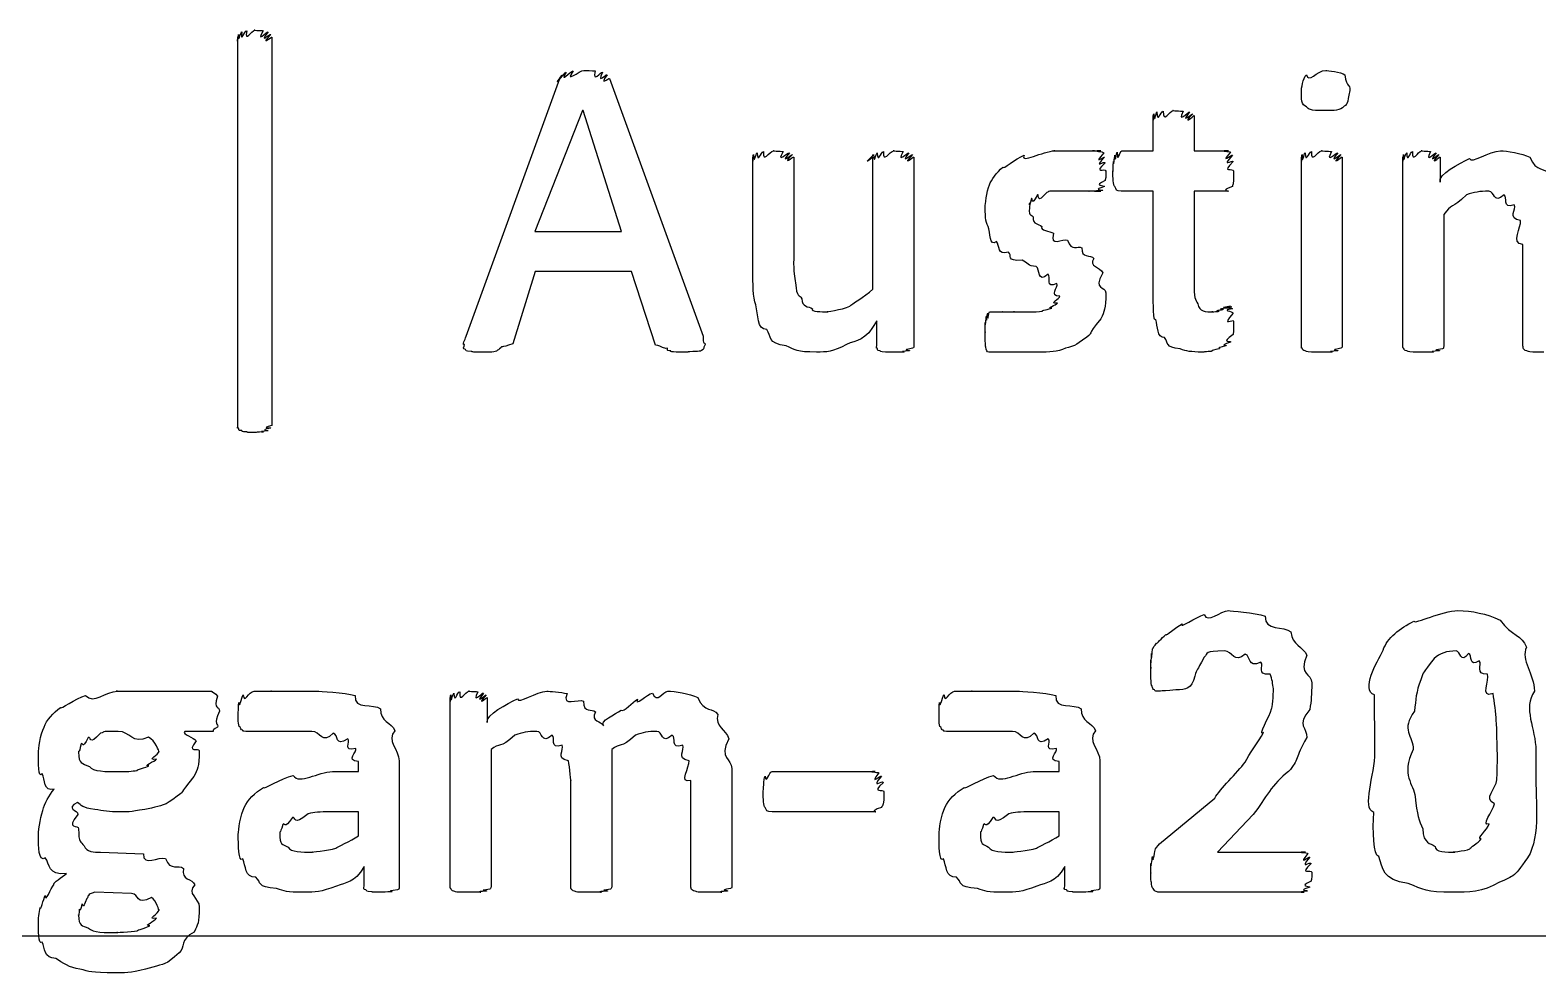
# Model space of a CAD drawing. Header units: millimetres. Extents: x 0 to 216, y 0 to 279.
# Drawn here: x 128.44 to 141.66, y 249.26 to 257.53 of the extents above; entities that cross this region are included whole.
import ezdxf

# ---------------------------------------------------------------- set-up
doc = ezdxf.new("R2010")
doc.units = ezdxf.units.MM
doc.layers.get('0').update_dxf_attribs({"linetype": 'CONTINUOUS'})

msp = doc.modelspace()

# ---------------------------------------------------------------- linework, layer by layer
at = {"color": 0}
for p, q in [((130.267, 254.062), (130.267, 257.469)), ((130.565, 257.469), (130.565, 254.062)), ((132.268, 254.845), (133.09, 257.105)), ((133.525, 257.105), (134.346, 254.845)), ((140.016, 257), (140.016, 257)), ((133.288, 256.824), (132.869, 255.765)), ((133.294, 256.824), (133.288, 256.824)), ((133.63, 255.765), (133.294, 256.824)), ((138.292, 256.471), (138.292, 256.78)), ((138.65, 256.78), (138.65, 256.471)), ((138.016, 256.471), (138.292, 256.471)), ((138.65, 256.471), (138.953, 256.471)), ((134.782, 255.429), (134.782, 256.416)), ((135.14, 256.416), (135.14, 255.528)), ((135.835, 255.258), (135.835, 256.416)), ((136.193, 256.416), (136.193, 254.762)), ((139.591, 254.762), (139.591, 256.416)), ((139.949, 256.416), (139.949, 254.762)), ((140.481, 254.762), (140.481, 256.416)), ((140.807, 256.416), (140.807, 256.195)), ((138.292, 256.118), (138.011, 256.118)), ((138.292, 255.225), (138.292, 256.118)), ((138.953, 256.118), (138.65, 256.118)), ((138.65, 256.118), (138.65, 255.346)), ((140.839, 255.914), (140.839, 254.762)), ((132.869, 255.765), (133.63, 255.765)), ((141.534, 254.762), (141.534, 255.65)), ((132.874, 255.413), (132.676, 254.779)), ((133.718, 255.413), (132.874, 255.413)), ((133.927, 254.768), (133.718, 255.413)), ((137.877, 255.225), (137.877, 255.225)), ((135.868, 254.762), (135.868, 254.982)), ((138.997, 254.977), (138.997, 254.977))]:
    msp.add_line(p, q, dxfattribs=at)
at = {"color": 152}
for p, q in [((129.498, 251.734), (130.038, 251.734)), ((132.128, 250.026), (132.128, 251.679)), ((132.453, 251.679), (132.453, 251.459)), ((130.105, 251.558), (130.105, 251.558)), ((130.044, 251.382), (129.801, 251.382)), ((129.576, 251.205), (129.576, 251.205)), ((132.486, 251.222), (132.486, 250.026)), ((133.544, 251.222), (133.544, 250.026)), ((141.311, 251.189), (141.311, 251.189)), ((141.647, 251.211), (141.647, 251.211)), ((131.323, 251.029), (131.323, 251.117)), ((131.681, 251.123), (131.681, 250.026)), ((134.597, 251.056), (134.597, 250.026)), ((137.466, 251.029), (137.466, 251.117)), ((137.825, 251.123), (137.825, 250.026)), ((131.097, 251.029), (131.323, 251.029)), ((133.186, 250.026), (133.186, 250.952)), ((134.239, 250.026), (134.239, 250.952)), ((134.95, 251.029), (135.854, 251.029)), ((137.24, 251.029), (137.466, 251.029)), ((135.931, 250.853), (135.931, 250.853)), ((138.348, 250.395), (138.833, 250.797)), ((131.323, 250.676), (131.086, 250.676)), ((131.323, 250.467), (131.323, 250.676)), ((135.854, 250.676), (134.95, 250.676)), ((137.466, 250.676), (137.229, 250.676)), ((137.466, 250.467), (137.466, 250.676)), ((139.169, 250.654), (138.855, 250.323)), ((129.063, 250.323), (129.438, 250.307)), ((138.855, 250.323), (139.627, 250.323)), ((131.373, 250.026), (131.373, 250.197)), ((137.516, 250.026), (137.516, 250.197)), ((139.682, 250.147), (139.682, 250.147)), ((129.333, 249.96), (129.013, 249.971)), ((139.616, 249.971), (138.37, 249.971)), ((129.576, 249.816), (129.576, 249.816)), ((61.0306, 249.59), (154.869, 249.59))]:
    msp.add_line(p, q, dxfattribs=at)
at = {"color": 0}
for points in [[(130.3, 257.513), (130.286, 257.408), (130.325, 257.524), (130.344, 257.524)], [(130.344, 257.524), (130.324, 257.411), (130.386, 257.529), (130.416, 257.529)], [(130.416, 257.529), (130.383, 257.529), (130.469, 257.526), (130.488, 257.524)], [(130.488, 257.524), (130.419, 257.408), (130.521, 257.52), (130.532, 257.513)], [(130.267, 257.469), (130.254, 257.377), (130.269, 257.482), (130.273, 257.491)], [(130.273, 257.491), (130.265, 257.397), (130.289, 257.508), (130.3, 257.513)], [(130.532, 257.513), (130.441, 257.397), (130.55, 257.502), (130.554, 257.491)], [(130.554, 257.491), (130.452, 257.377), (130.565, 257.476), (130.565, 257.469)], [(133.09, 257.105), (133.03, 257.025), (133.103, 257.129), (133.112, 257.138)], [(133.112, 257.138), (133.046, 257.044), (133.13, 257.156), (133.145, 257.16)], [(133.145, 257.16), (133.078, 257.055), (133.183, 257.171), (133.205, 257.171)], [(133.205, 257.171), (133.125, 257.058), (133.262, 257.176), (133.299, 257.176)], [(133.299, 257.176), (133.321, 257.176), (133.372, 257.174), (133.398, 257.171)], [(133.398, 257.171), (133.376, 257.055), (133.449, 257.167), (133.464, 257.16)], [(133.464, 257.16), (133.409, 257.044), (133.495, 257.149), (133.503, 257.138)], [(133.503, 257.138), (133.427, 257.025), (133.521, 257.119), (133.525, 257.105)], [(139.591, 257), (139.591, 257.007), (139.605, 257.112), (139.635, 257.138)], [(139.635, 257.138), (139.653, 257.058), (139.725, 257.176), (139.806, 257.176)], [(139.806, 257.176), (139.814, 257.176), (139.941, 257.163), (139.972, 257.138)], [(139.972, 257.138), (139.991, 257.011), (140.016, 257.069), (140.016, 257)], [(139.635, 256.857), (139.591, 256.871), (139.591, 256.93), (139.591, 257)], [(140.016, 257), (139.991, 256.874), (139.999, 256.887), (139.966, 256.862)], [(139.801, 256.824), (139.649, 256.824), (139.664, 256.835), (139.635, 256.857)], [(139.966, 256.862), (139.929, 256.824), (139.881, 256.824), (139.801, 256.824)], [(138.292, 256.78), (138.292, 256.68), (138.293, 256.788), (138.297, 256.796)], [(138.297, 256.796), (138.303, 256.694), (138.314, 256.808), (138.325, 256.813)], [(138.325, 256.813), (138.327, 256.702), (138.358, 256.818), (138.38, 256.818)], [(138.38, 256.818), (138.376, 256.705), (138.435, 256.824), (138.468, 256.824)], [(138.468, 256.824), (138.446, 256.824), (138.534, 256.821), (138.556, 256.818)], [(138.556, 256.818), (138.493, 256.702), (138.6, 256.815), (138.611, 256.813)], [(138.611, 256.813), (138.519, 256.694), (138.635, 256.803), (138.639, 256.796)], [(138.639, 256.796), (138.53, 256.68), (138.65, 256.782), (138.65, 256.78)], [(134.82, 256.454), (134.822, 256.349), (134.854, 256.465), (134.875, 256.465)], [(134.875, 256.465), (134.866, 256.352), (134.927, 256.471), (134.964, 256.471)], [(134.964, 256.471), (134.936, 256.471), (135.024, 256.468), (135.047, 256.465)], [(135.047, 256.465), (134.98, 256.349), (135.086, 256.461), (135.102, 256.454)], [(135.873, 256.454), (135.876, 256.349), (135.906, 256.465), (135.928, 256.465)], [(135.928, 256.465), (135.92, 256.352), (135.979, 256.471), (136.017, 256.471)], [(136.017, 256.471), (135.99, 256.471), (136.077, 256.468), (136.099, 256.465)], [(136.099, 256.465), (136.034, 256.349), (136.138, 256.461), (136.149, 256.454)], [(137.16, 256.432), (137.123, 256.352), (137.327, 256.471), (137.43, 256.471)], [(137.43, 256.471), (137.388, 256.471), (137.518, 256.471), (137.563, 256.471)], [(137.563, 256.471), (137.593, 256.471), (137.647, 256.471), (137.684, 256.471)], [(137.684, 256.471), (137.667, 256.471), (137.752, 256.471), (137.778, 256.471)], [(137.778, 256.471), (137.718, 256.471), (137.822, 256.471), (137.833, 256.471)], [(137.833, 256.471), (137.745, 256.471), (137.856, 256.465), (137.86, 256.454)], [(137.956, 256.432), (137.957, 256.341), (137.969, 256.456), (137.977, 256.46)], [(137.977, 256.46), (137.975, 256.352), (138.001, 256.471), (138.016, 256.471)], [(138.953, 256.471), (138.857, 256.471), (138.966, 256.467), (138.97, 256.46)], [(138.97, 256.46), (138.868, 256.341), (138.982, 256.446), (138.986, 256.432)], [(139.624, 256.454), (139.627, 256.349), (139.657, 256.465), (139.679, 256.465)], [(139.679, 256.465), (139.675, 256.352), (139.735, 256.471), (139.767, 256.471)], [(139.767, 256.471), (139.746, 256.471), (139.834, 256.468), (139.856, 256.465)], [(139.856, 256.465), (139.792, 256.349), (139.9, 256.461), (139.911, 256.454)], [(140.515, 256.454), (140.517, 256.349), (140.545, 256.465), (140.564, 256.465)], [(140.564, 256.465), (140.559, 256.352), (140.614, 256.471), (140.647, 256.471)], [(140.647, 256.471), (140.62, 256.471), (140.702, 256.468), (140.724, 256.465)], [(140.724, 256.465), (140.664, 256.349), (140.763, 256.461), (140.774, 256.454)], [(141.066, 256.405), (141.077, 256.352), (141.243, 256.471), (141.336, 256.471)], [(141.336, 256.471), (141.388, 256.471), (141.525, 256.451), (141.595, 256.416)], [(134.782, 256.416), (134.782, 256.323), (134.783, 256.43), (134.787, 256.438)], [(134.787, 256.438), (134.793, 256.339), (134.805, 256.45), (134.82, 256.454)], [(135.102, 256.454), (135.009, 256.339), (135.125, 256.445), (135.129, 256.438)], [(135.129, 256.438), (135.02, 256.328), (135.14, 256.427), (135.14, 256.416)], [(135.835, 256.416), (135.719, 256.323), (135.836, 256.43), (135.84, 256.438)], [(135.84, 256.438), (135.847, 256.339), (135.858, 256.45), (135.873, 256.454)], [(136.149, 256.454), (136.061, 256.339), (136.174, 256.445), (136.182, 256.438)], [(136.182, 256.438), (136.075, 256.323), (136.193, 256.423), (136.193, 256.416)], [(136.857, 256.173), (136.87, 256.213), (136.92, 256.284), (136.973, 256.328)], [(136.973, 256.328), (136.973, 256.301), (137.086, 256.406), (137.16, 256.432)], [(137.86, 256.454), (137.752, 256.33), (137.866, 256.43), (137.866, 256.416)], [(137.866, 256.416), (137.755, 256.305), (137.871, 256.388), (137.871, 256.366)], [(137.871, 256.366), (137.758, 256.264), (137.877, 256.323), (137.877, 256.294)], [(137.939, 256.294), (137.939, 256.268), (137.94, 256.355), (137.944, 256.377)], [(137.944, 256.377), (137.946, 256.312), (137.951, 256.417), (137.956, 256.432)], [(138.986, 256.432), (138.876, 256.312), (138.992, 256.399), (138.992, 256.377)], [(138.992, 256.377), (138.879, 256.268), (138.997, 256.328), (138.997, 256.294)], [(139.591, 256.416), (139.591, 256.323), (139.592, 256.43), (139.597, 256.438)], [(139.597, 256.438), (139.602, 256.339), (139.613, 256.45), (139.624, 256.454)], [(139.911, 256.454), (139.819, 256.339), (139.934, 256.445), (139.938, 256.438)], [(139.938, 256.438), (139.829, 256.323), (139.949, 256.423), (139.949, 256.416)], [(140.481, 256.416), (140.481, 256.323), (140.483, 256.43), (140.487, 256.438)], [(140.487, 256.438), (140.488, 256.339), (140.499, 256.45), (140.515, 256.454)], [(140.774, 256.454), (140.687, 256.339), (140.791, 256.445), (140.795, 256.438)], [(140.795, 256.438), (140.698, 256.323), (140.807, 256.423), (140.807, 256.416)], [(140.807, 256.195), (140.786, 256.264), (140.98, 256.36), (141.066, 256.405)], [(141.595, 256.416), (141.65, 256.279), (141.727, 256.329), (141.771, 256.267)], [(137.871, 256.212), (137.755, 256.158), (137.869, 256.17), (137.866, 256.157)], [(137.877, 256.294), (137.877, 256.206), (137.874, 256.237), (137.871, 256.212)], [(137.956, 256.157), (137.939, 256.173), (137.939, 256.231), (137.939, 256.294)], [(138.997, 256.294), (138.997, 256.173), (138.993, 256.185), (138.986, 256.157)], [(136.819, 255.991), (136.819, 255.982), (136.831, 256.118), (136.857, 256.173)], [(137.276, 256.085), (137.218, 255.971), (137.238, 256.066), (137.226, 256.052)], [(137.359, 256.107), (137.262, 255.989), (137.298, 256.096), (137.276, 256.085)], [(137.48, 256.118), (137.333, 256.118), (137.395, 256.114), (137.359, 256.107)], [(137.618, 256.118), (137.546, 256.118), (137.531, 256.118), (137.48, 256.118)], [(137.723, 256.118), (137.626, 256.118), (137.658, 256.118), (137.618, 256.118)], [(137.794, 256.118), (137.685, 256.118), (137.752, 256.118), (137.723, 256.118)], [(137.833, 256.118), (137.723, 256.118), (137.812, 256.118), (137.794, 256.118)], [(137.849, 256.124), (137.736, 256.118), (137.84, 256.118), (137.833, 256.118)], [(137.866, 256.157), (137.747, 256.129), (137.856, 256.13), (137.849, 256.124)], [(138.011, 256.118), (137.964, 256.118), (137.969, 256.13), (137.956, 256.157)], [(138.986, 256.157), (138.865, 256.118), (138.967, 256.118), (138.953, 256.118)], [(141.038, 256.085), (140.907, 255.96), (140.909, 256.009), (140.839, 255.914)], [(141.236, 256.118), (141.154, 256.118), (141.104, 256.107), (141.038, 256.085)], [(141.369, 256.085), (141.271, 256), (141.288, 256.118), (141.236, 256.118)], [(141.457, 255.997), (141.344, 255.96), (141.405, 256.066), (141.369, 256.085)], [(136.846, 255.809), (136.819, 255.845), (136.819, 255.921), (136.819, 255.991)], [(137.226, 256.052), (137.196, 255.945), (137.21, 256.027), (137.21, 256.013)], [(137.21, 256.013), (137.196, 255.882), (137.218, 255.925), (137.238, 255.892)], [(141.512, 255.859), (141.392, 255.882), (141.482, 255.96), (141.457, 255.997)], [(136.918, 255.677), (136.854, 255.625), (136.864, 255.757), (136.846, 255.809)], [(137.238, 255.892), (137.238, 255.82), (137.284, 255.834), (137.315, 255.809)], [(137.315, 255.809), (137.299, 255.772), (137.382, 255.767), (137.419, 255.749)], [(141.534, 255.65), (141.418, 255.658), (141.526, 255.807), (141.512, 255.859)], [(137.022, 255.583), (136.918, 255.552), (136.951, 255.64), (136.918, 255.677)], [(137.419, 255.749), (137.377, 255.618), (137.499, 255.71), (137.541, 255.688)], [(137.541, 255.688), (137.579, 255.578), (137.626, 255.647), (137.667, 255.622)], [(137.144, 255.512), (136.995, 255.501), (137.062, 255.557), (137.022, 255.583)], [(137.667, 255.622), (137.659, 255.525), (137.742, 255.564), (137.772, 255.528)], [(134.809, 255.12), (134.782, 255.184), (134.782, 255.308), (134.782, 255.429)], [(135.14, 255.528), (135.137, 255.402), (135.146, 255.368), (135.157, 255.313)], [(137.265, 255.457), (137.196, 255.459), (137.188, 255.492), (137.144, 255.512)], [(137.37, 255.39), (137.273, 255.305), (137.305, 255.437), (137.265, 255.457)], [(137.772, 255.528), (137.723, 255.457), (137.83, 255.452), (137.849, 255.402)], [(137.849, 255.402), (137.758, 255.239), (137.877, 255.294), (137.877, 255.225)], [(135.157, 255.313), (135.164, 255.177), (135.19, 255.215), (135.212, 255.175)], [(137.447, 255.308), (137.337, 255.258), (137.403, 255.368), (137.37, 255.39)], [(137.474, 255.198), (137.372, 255.195), (137.465, 255.277), (137.447, 255.308)], [(138.65, 255.346), (138.647, 255.155), (138.661, 255.178), (138.683, 255.131)], [(135.212, 255.175), (135.212, 255.1), (135.268, 255.109), (135.305, 255.087)], [(135.631, 255.109), (135.644, 255.126), (135.76, 255.192), (135.835, 255.258)], [(137.403, 255.093), (137.348, 255.093), (137.442, 255.118), (137.452, 255.137)], [(137.452, 255.137), (137.372, 255.129), (137.474, 255.175), (137.474, 255.198)], [(137.877, 255.225), (137.877, 255.084), (137.862, 255.065), (137.833, 254.999)], [(138.314, 254.993), (138.292, 254.963), (138.292, 255.137), (138.292, 255.225)], [(134.903, 254.905), (134.818, 254.901), (134.827, 255.039), (134.809, 255.12)], [(135.305, 255.087), (135.285, 255.06), (135.386, 255.06), (135.438, 255.06)], [(135.438, 255.06), (135.402, 255.06), (135.567, 255.076), (135.631, 255.109)], [(136.819, 254.966), (136.821, 254.901), (136.826, 255.006), (136.829, 255.021)], [(136.829, 255.021), (136.829, 254.93), (136.837, 255.045), (136.841, 255.049)], [(136.841, 255.049), (136.837, 254.941), (136.849, 255.06), (136.857, 255.06)], [(136.857, 255.06), (136.854, 255.06), (136.882, 255.06), (136.901, 255.06)], [(136.901, 255.06), (136.896, 255.06), (136.947, 255.06), (136.973, 255.06)], [(136.973, 255.06), (136.951, 255.06), (137.036, 255.06), (137.077, 255.06)], [(137.077, 255.06), (137.031, 255.06), (137.163, 255.06), (137.215, 255.06)], [(137.215, 255.06), (137.24, 255.06), (137.29, 255.061), (137.32, 255.065)], [(137.32, 255.065), (137.304, 255.071), (137.381, 255.082), (137.403, 255.093)], [(138.683, 255.131), (138.695, 255.06), (138.752, 255.06), (138.815, 255.06)], [(138.815, 255.06), (138.78, 255.06), (138.855, 255.061), (138.87, 255.065)], [(138.87, 255.065), (138.81, 255.071), (138.898, 255.078), (138.909, 255.082)], [(138.909, 255.082), (138.835, 255.082), (138.934, 255.094), (138.942, 255.098)], [(138.942, 255.098), (138.854, 255.093), (138.961, 255.109), (138.97, 255.109)], [(138.97, 255.109), (138.865, 255.093), (138.976, 255.107), (138.981, 255.104)], [(138.981, 255.104), (138.872, 255.089), (138.986, 255.098), (138.986, 255.087)], [(138.986, 255.087), (138.876, 255.071), (138.992, 255.066), (138.992, 255.049)], [(138.992, 255.049), (138.879, 254.917), (138.997, 255.006), (138.997, 254.977)], [(135.074, 254.762), (134.906, 254.78), (134.947, 254.846), (134.903, 254.905)], [(135.868, 254.982), (135.77, 254.795), (135.691, 254.817), (135.603, 254.773)], [(136.819, 254.883), (136.819, 254.857), (136.819, 254.944), (136.819, 254.966)], [(136.824, 254.751), (136.819, 254.769), (136.819, 254.828), (136.819, 254.883)], [(137.833, 254.999), (137.703, 254.839), (137.767, 254.883), (137.711, 254.839)], [(138.391, 254.834), (138.325, 254.835), (138.332, 254.93), (138.314, 254.993)], [(138.997, 254.977), (138.997, 254.839), (138.994, 254.89), (138.992, 254.861)], [(132.252, 254.773), (132.23, 254.769), (132.257, 254.815), (132.268, 254.845)], [(132.263, 254.729), (132.23, 254.732), (132.252, 254.754), (132.252, 254.773)], [(132.571, 254.745), (132.552, 254.725), (132.555, 254.73), (132.544, 254.724)], [(132.676, 254.779), (132.567, 254.743), (132.578, 254.757), (132.571, 254.745)], [(134.032, 254.74), (133.996, 254.736), (133.99, 254.757), (133.927, 254.768)], [(134.06, 254.718), (134.011, 254.721), (134.039, 254.732), (134.032, 254.74)], [(134.346, 254.845), (134.342, 254.769), (134.363, 254.791), (134.363, 254.773)], [(134.363, 254.773), (134.342, 254.732), (134.357, 254.74), (134.346, 254.729)], [(135.339, 254.707), (135.168, 254.707), (135.147, 254.725), (135.074, 254.762)], [(135.603, 254.773), (135.479, 254.707), (135.43, 254.707), (135.339, 254.707)], [(135.873, 254.74), (135.858, 254.736), (135.868, 254.754), (135.868, 254.762)], [(135.895, 254.718), (135.865, 254.721), (135.876, 254.732), (135.873, 254.74)], [(136.182, 254.74), (136.063, 254.721), (136.168, 254.725), (136.154, 254.718)], [(136.193, 254.762), (136.193, 254.736), (136.189, 254.747), (136.182, 254.74)], [(136.852, 254.707), (136.829, 254.707), (136.831, 254.721), (136.824, 254.751)], [(137.524, 254.74), (137.454, 254.707), (137.377, 254.707), (137.293, 254.707)], [(137.711, 254.839), (137.597, 254.751), (137.597, 254.762), (137.524, 254.74)], [(138.529, 254.734), (138.394, 254.747), (138.427, 254.79), (138.391, 254.834)], [(138.931, 254.762), (138.817, 254.732), (138.892, 254.742), (138.87, 254.734)], [(138.97, 254.795), (138.854, 254.754), (138.949, 254.773), (138.931, 254.762)], [(138.992, 254.861), (138.872, 254.78), (138.981, 254.809), (138.97, 254.795)], [(139.597, 254.74), (139.591, 254.736), (139.591, 254.754), (139.591, 254.762)], [(139.624, 254.718), (139.602, 254.721), (139.604, 254.732), (139.597, 254.74)], [(139.938, 254.74), (139.819, 254.721), (139.925, 254.725), (139.911, 254.718)], [(139.949, 254.762), (139.947, 254.736), (139.945, 254.747), (139.938, 254.74)], [(140.487, 254.74), (140.481, 254.736), (140.481, 254.754), (140.481, 254.762)], [(140.515, 254.718), (140.492, 254.721), (140.494, 254.732), (140.487, 254.74)], [(140.839, 254.762), (140.837, 254.732), (140.836, 254.742), (140.829, 254.734)], [(141.54, 254.734), (141.536, 254.732), (141.534, 254.751), (141.534, 254.762)], [(132.312, 254.713), (132.248, 254.714), (132.274, 254.721), (132.263, 254.729)], [(132.406, 254.707), (132.296, 254.707), (132.337, 254.708), (132.312, 254.713)], [(132.494, 254.707), (132.369, 254.707), (132.442, 254.707), (132.406, 254.707)], [(132.544, 254.724), (132.53, 254.71), (132.516, 254.71), (132.494, 254.707)], [(134.109, 254.707), (134.034, 254.71), (134.071, 254.714), (134.06, 254.718)], [(134.203, 254.707), (134.082, 254.707), (134.134, 254.707), (134.109, 254.707)], [(134.297, 254.713), (134.159, 254.707), (134.243, 254.707), (134.203, 254.707)], [(134.346, 254.729), (134.324, 254.714), (134.322, 254.715), (134.297, 254.713)], [(135.945, 254.707), (135.891, 254.71), (135.909, 254.714), (135.895, 254.718)], [(136.028, 254.707), (135.931, 254.707), (135.967, 254.707), (135.945, 254.707)], [(136.105, 254.707), (135.997, 254.707), (136.061, 254.707), (136.028, 254.707)], [(136.154, 254.718), (136.039, 254.71), (136.127, 254.71), (136.105, 254.707)], [(136.912, 254.707), (136.854, 254.707), (136.865, 254.707), (136.852, 254.707)], [(137.006, 254.707), (136.907, 254.707), (136.937, 254.707), (136.912, 254.707)], [(137.138, 254.707), (136.984, 254.707), (137.046, 254.707), (137.006, 254.707)], [(137.293, 254.707), (137.196, 254.707), (137.185, 254.707), (137.138, 254.707)], [(138.722, 254.707), (138.622, 254.707), (138.584, 254.715), (138.529, 254.734)], [(138.799, 254.713), (138.722, 254.707), (138.746, 254.707), (138.722, 254.707)], [(138.87, 254.734), (138.773, 254.718), (138.824, 254.719), (138.799, 254.713)], [(139.679, 254.707), (139.627, 254.71), (139.638, 254.714), (139.624, 254.718)], [(139.767, 254.707), (139.675, 254.707), (139.704, 254.707), (139.679, 254.707)], [(139.856, 254.707), (139.746, 254.707), (139.803, 254.707), (139.767, 254.707)], [(139.911, 254.718), (139.792, 254.71), (139.881, 254.71), (139.856, 254.707)], [(140.57, 254.707), (140.517, 254.71), (140.528, 254.714), (140.515, 254.718)], [(140.658, 254.707), (140.565, 254.707), (140.594, 254.707), (140.57, 254.707)], [(140.746, 254.707), (140.636, 254.707), (140.693, 254.707), (140.658, 254.707)], [(140.801, 254.718), (140.682, 254.71), (140.771, 254.71), (140.746, 254.707)], [(140.829, 254.734), (140.709, 254.721), (140.815, 254.725), (140.801, 254.718)], [(141.567, 254.718), (141.546, 254.721), (141.546, 254.73), (141.54, 254.734)], [(141.622, 254.707), (141.573, 254.71), (141.581, 254.714), (141.567, 254.718)], [(141.716, 254.707), (141.619, 254.707), (141.647, 254.707), (141.622, 254.707)], [(130.273, 254.04), (130.254, 254.035), (130.267, 254.055), (130.267, 254.062)], [(130.3, 254.018), (130.265, 254.017), (130.28, 254.029), (130.273, 254.04)], [(130.344, 254.007), (130.286, 254.006), (130.312, 254.011), (130.3, 254.018)], [(130.416, 254.001), (130.324, 254.001), (130.362, 254.004), (130.344, 254.007)], [(130.488, 254.007), (130.383, 254.001), (130.445, 254.001), (130.416, 254.001)], [(130.532, 254.018), (130.419, 254.006), (130.506, 254.007), (130.488, 254.007)], [(130.554, 254.04), (130.441, 254.017), (130.543, 254.022), (130.532, 254.018)], [(130.565, 254.062), (130.452, 254.035), (130.561, 254.048), (130.554, 254.04)]]:
    msp.add_open_spline(points, degree=3, dxfattribs=at)
at = {"color": 152}
for points in [[(138.546, 252.324), (138.514, 252.277), (138.669, 252.385), (138.739, 252.407)], [(138.739, 252.407), (138.77, 252.321), (138.88, 252.44), (138.955, 252.44)], [(138.955, 252.44), (138.966, 252.44), (139.182, 252.423), (139.274, 252.391)], [(139.274, 252.391), (139.266, 252.256), (139.441, 252.311), (139.5, 252.253)], [(140.578, 252.347), (140.585, 252.321), (140.827, 252.44), (140.964, 252.44)], [(140.964, 252.44), (141.085, 252.44), (141.214, 252.413), (141.333, 252.357)], [(138.321, 252.154), (138.322, 252.149), (138.366, 252.198), (138.403, 252.23)], [(138.403, 252.23), (138.399, 252.215), (138.491, 252.294), (138.546, 252.324)], [(139.5, 252.253), (139.506, 252.138), (139.608, 252.126), (139.638, 252.049)], [(140.308, 252.093), (140.342, 252.2), (140.457, 252.287), (140.578, 252.347)], [(141.333, 252.357), (141.438, 252.215), (141.527, 252.227), (141.564, 252.12)], [(138.277, 252.065), (138.278, 251.969), (138.283, 252.093), (138.287, 252.104)], [(138.287, 252.104), (138.289, 252.112), (138.305, 252.134), (138.321, 252.154)], [(141.564, 252.12), (141.515, 252.006), (141.628, 251.889), (141.636, 251.734)], [(138.271, 252.01), (138.274, 251.94), (138.277, 252.05), (138.277, 252.065)], [(138.271, 251.944), (138.271, 251.9), (138.271, 251.991), (138.271, 252.01)], [(138.739, 252.032), (138.668, 251.896), (138.679, 251.94), (138.657, 251.867)], [(138.916, 252.087), (138.737, 252.087), (138.775, 252.068), (138.739, 252.032)], [(139.098, 252.06), (139.005, 251.969), (138.985, 252.087), (138.916, 252.087)], [(139.236, 251.988), (139.112, 251.933), (139.153, 252.04), (139.098, 252.06)], [(139.318, 251.883), (139.186, 251.874), (139.271, 251.958), (139.236, 251.988)], [(139.638, 252.049), (139.563, 251.87), (139.682, 251.894), (139.682, 251.806)], [(140.231, 251.701), (140.111, 251.748), (140.252, 251.985), (140.308, 252.093)], [(140.754, 252.021), (140.651, 251.881), (140.667, 251.914), (140.638, 251.834)], [(140.947, 252.087), (140.867, 252.087), (140.805, 252.065), (140.754, 252.021)], [(141.057, 252.065), (140.986, 251.969), (140.987, 252.087), (140.947, 252.087)], [(141.151, 251.999), (141.055, 251.94), (141.093, 252.05), (141.057, 252.065)], [(141.223, 251.883), (141.11, 251.881), (141.18, 251.969), (141.151, 251.999)], [(138.271, 251.845), (138.271, 251.836), (138.271, 251.907), (138.271, 251.944)], [(138.282, 251.779), (138.274, 251.781), (138.274, 251.818), (138.271, 251.845)], [(138.657, 251.867), (138.626, 251.748), (138.582, 251.752), (138.491, 251.745)], [(139.346, 251.757), (139.34, 251.792), (139.336, 251.842), (139.318, 251.883)], [(140.638, 251.834), (140.596, 251.724), (140.594, 251.664), (140.583, 251.558)], [(141.272, 251.713), (141.151, 251.668), (141.245, 251.835), (141.223, 251.883)], [(128.931, 251.696), (128.998, 251.616), (129.112, 251.734), (129.212, 251.734)], [(129.212, 251.734), (129.153, 251.734), (129.316, 251.734), (129.36, 251.734)], [(129.36, 251.734), (129.362, 251.734), (129.454, 251.734), (129.498, 251.734)], [(130.038, 251.734), (130.023, 251.734), (130.077, 251.719), (130.088, 251.69)], [(130.276, 251.635), (130.281, 251.572), (130.295, 251.679), (130.314, 251.701)], [(130.314, 251.701), (130.317, 251.616), (130.364, 251.734), (130.408, 251.734)], [(130.408, 251.734), (130.405, 251.734), (130.503, 251.734), (130.562, 251.734)], [(130.562, 251.734), (130.524, 251.734), (130.683, 251.734), (130.75, 251.734)], [(130.75, 251.734), (130.777, 251.734), (130.889, 251.734), (130.959, 251.734)], [(130.959, 251.734), (130.978, 251.734), (131.203, 251.721), (131.295, 251.696)], [(132.128, 251.679), (132.128, 251.587), (132.129, 251.693), (132.133, 251.701)], [(132.133, 251.701), (132.135, 251.602), (132.146, 251.714), (132.161, 251.718)], [(132.161, 251.718), (132.164, 251.613), (132.191, 251.729), (132.211, 251.729)], [(132.211, 251.729), (132.205, 251.616), (132.26, 251.734), (132.293, 251.734)], [(132.293, 251.734), (132.267, 251.734), (132.348, 251.732), (132.37, 251.729)], [(132.37, 251.729), (132.311, 251.613), (132.409, 251.725), (132.42, 251.718)], [(132.42, 251.718), (132.333, 251.602), (132.438, 251.708), (132.442, 251.701)], [(132.442, 251.701), (132.344, 251.587), (132.453, 251.686), (132.453, 251.679)], [(132.717, 251.668), (132.723, 251.616), (132.888, 251.734), (132.976, 251.734)], [(132.976, 251.734), (132.994, 251.734), (133.101, 251.726), (133.153, 251.713)], [(133.153, 251.713), (133.101, 251.587), (133.255, 251.675), (133.296, 251.646)], [(133.77, 251.663), (133.737, 251.594), (133.858, 251.707), (133.902, 251.718)], [(133.902, 251.718), (133.943, 251.616), (133.991, 251.734), (134.035, 251.734)], [(134.035, 251.734), (134.093, 251.734), (134.229, 251.715), (134.299, 251.679)], [(136.419, 251.635), (136.424, 251.572), (136.438, 251.679), (136.458, 251.701)], [(136.458, 251.701), (136.46, 251.616), (136.507, 251.734), (136.551, 251.734)], [(136.551, 251.734), (136.548, 251.734), (136.646, 251.734), (136.706, 251.734)], [(136.706, 251.734), (136.667, 251.734), (136.827, 251.734), (136.893, 251.734)], [(136.893, 251.734), (136.92, 251.734), (137.032, 251.734), (137.102, 251.734)], [(137.102, 251.734), (137.122, 251.734), (137.346, 251.721), (137.439, 251.696)], [(138.304, 251.745), (138.285, 251.748), (138.289, 251.763), (138.282, 251.779)], [(138.332, 251.734), (138.3, 251.734), (138.311, 251.737), (138.304, 251.745)], [(138.491, 251.745), (138.326, 251.734), (138.345, 251.734), (138.332, 251.734)], [(139.329, 251.58), (139.34, 251.576), (139.346, 251.701), (139.346, 251.757)], [(139.682, 251.806), (139.682, 251.704), (139.677, 251.652), (139.665, 251.575)], [(140.236, 251.2), (140.236, 251.327), (140.233, 251.55), (140.231, 251.701)], [(141.3, 251.481), (141.295, 251.536), (141.286, 251.646), (141.272, 251.713)], [(141.636, 251.734), (141.529, 251.583), (141.647, 251.409), (141.647, 251.211)], [(128.567, 251.42), (128.586, 251.477), (128.651, 251.547), (128.71, 251.591)], [(128.71, 251.591), (128.707, 251.569), (128.845, 251.674), (128.931, 251.696)], [(130.088, 251.69), (130.046, 251.558), (130.105, 251.616), (130.105, 251.558)], [(130.27, 251.536), (130.27, 251.528), (130.271, 251.613), (130.276, 251.635)], [(131.295, 251.696), (131.28, 251.565), (131.461, 251.631), (131.516, 251.58)], [(131.516, 251.58), (131.512, 251.462), (131.616, 251.465), (131.643, 251.387)], [(132.453, 251.459), (132.436, 251.528), (132.632, 251.624), (132.717, 251.668)], [(133.296, 251.646), (133.299, 251.532), (133.371, 251.588), (133.401, 251.553)], [(133.473, 251.431), (133.431, 251.47), (133.579, 251.532), (133.627, 251.569)], [(133.627, 251.569), (133.649, 251.547), (133.726, 251.641), (133.77, 251.663)], [(134.299, 251.679), (134.355, 251.543), (134.432, 251.593), (134.476, 251.531)], [(136.414, 251.536), (136.414, 251.528), (136.415, 251.613), (136.419, 251.635)], [(137.439, 251.696), (137.424, 251.565), (137.604, 251.631), (137.659, 251.58)], [(137.659, 251.58), (137.655, 251.462), (137.76, 251.465), (137.786, 251.387)], [(139.258, 251.371), (139.2, 251.333), (139.318, 251.517), (139.329, 251.58)], [(139.665, 251.575), (139.542, 251.433), (139.645, 251.415), (139.638, 251.327)], [(130.105, 251.558), (130.046, 251.437), (130.099, 251.449), (130.088, 251.42)], [(130.27, 251.47), (130.27, 251.462), (130.27, 251.514), (130.27, 251.536)], [(130.286, 251.42), (130.273, 251.422), (130.273, 251.45), (130.27, 251.47)], [(133.401, 251.553), (133.358, 251.459), (133.453, 251.476), (133.473, 251.431)], [(134.476, 251.531), (134.443, 251.422), (134.55, 251.4), (134.57, 251.316)], [(136.414, 251.47), (136.414, 251.462), (136.414, 251.514), (136.414, 251.536)], [(136.43, 251.42), (136.416, 251.422), (136.416, 251.45), (136.414, 251.47)], [(140.583, 251.558), (140.459, 251.395), (140.572, 251.343), (140.572, 251.222)], [(141.311, 251.189), (141.305, 251.245), (141.307, 251.395), (141.3, 251.481)], [(128.517, 251.194), (128.517, 251.223), (128.534, 251.354), (128.567, 251.42)], [(128.953, 251.327), (128.899, 251.212), (128.906, 251.293), (128.892, 251.272)], [(129.063, 251.365), (128.954, 251.245), (128.982, 251.345), (128.953, 251.327)], [(129.217, 251.382), (129.042, 251.382), (129.107, 251.376), (129.063, 251.365)], [(129.482, 251.332), (129.333, 251.263), (129.33, 251.382), (129.217, 251.382)], [(129.576, 251.205), (129.576, 251.201), (129.544, 251.302), (129.482, 251.332)], [(129.801, 251.382), (129.774, 251.356), (129.881, 251.328), (129.901, 251.299)], [(130.088, 251.42), (130.023, 251.382), (130.062, 251.382), (130.044, 251.382)], [(130.309, 251.393), (130.288, 251.395), (130.294, 251.409), (130.286, 251.42)], [(130.336, 251.382), (130.303, 251.382), (130.315, 251.385), (130.309, 251.393)], [(130.408, 251.382), (130.328, 251.382), (130.35, 251.382), (130.336, 251.382)], [(130.529, 251.382), (130.394, 251.382), (130.441, 251.382), (130.408, 251.382)], [(130.695, 251.382), (130.608, 251.382), (130.576, 251.382), (130.529, 251.382)], [(130.915, 251.382), (130.736, 251.382), (130.761, 251.382), (130.695, 251.382)], [(131.102, 251.365), (131.009, 251.263), (130.988, 251.382), (130.915, 251.382)], [(131.229, 251.316), (131.111, 251.241), (131.153, 251.354), (131.102, 251.365)], [(131.301, 251.233), (131.177, 251.197), (131.262, 251.293), (131.229, 251.316)], [(131.643, 251.387), (131.563, 251.307), (131.681, 251.222), (131.681, 251.123)], [(132.696, 251.349), (132.56, 251.223), (132.563, 251.288), (132.486, 251.222)], [(132.888, 251.382), (132.807, 251.382), (132.762, 251.371), (132.696, 251.349)], [(133.021, 251.349), (132.921, 251.263), (132.939, 251.382), (132.888, 251.382)], [(133.109, 251.26), (132.994, 251.223), (133.056, 251.329), (133.021, 251.349)], [(133.754, 251.349), (133.619, 251.223), (133.622, 251.288), (133.544, 251.222)], [(133.941, 251.382), (133.861, 251.382), (133.816, 251.371), (133.754, 251.349)], [(134.074, 251.349), (133.975, 251.263), (133.992, 251.382), (133.941, 251.382)], [(134.167, 251.26), (134.053, 251.223), (134.113, 251.329), (134.074, 251.349)], [(134.57, 251.316), (134.479, 251.139), (134.597, 251.147), (134.597, 251.056)], [(136.452, 251.393), (136.431, 251.395), (136.437, 251.409), (136.43, 251.42)], [(136.479, 251.382), (136.446, 251.382), (136.459, 251.385), (136.452, 251.393)], [(136.551, 251.382), (136.471, 251.382), (136.493, 251.382), (136.479, 251.382)], [(136.672, 251.382), (136.537, 251.382), (136.584, 251.382), (136.551, 251.382)], [(136.838, 251.382), (136.751, 251.382), (136.719, 251.382), (136.672, 251.382)], [(137.058, 251.382), (136.879, 251.382), (136.904, 251.382), (136.838, 251.382)], [(137.246, 251.365), (137.152, 251.263), (137.131, 251.382), (137.058, 251.382)], [(137.372, 251.316), (137.254, 251.241), (137.297, 251.354), (137.246, 251.365)], [(137.444, 251.233), (137.32, 251.197), (137.406, 251.293), (137.372, 251.316)], [(137.786, 251.387), (137.706, 251.307), (137.825, 251.222), (137.825, 251.123)], [(139.098, 251.112), (139.127, 251.179), (139.221, 251.293), (139.258, 251.371)], [(139.638, 251.327), (139.528, 251.139), (139.577, 251.139), (139.478, 251.029)], [(128.55, 251.012), (128.517, 250.952), (128.517, 251.124), (128.517, 251.194)], [(128.892, 251.272), (128.87, 251.168), (128.87, 251.225), (128.87, 251.2)], [(128.87, 251.2), (128.87, 251.091), (128.9, 251.106), (128.964, 251.073)], [(129.553, 251.139), (129.457, 251.124), (129.576, 251.183), (129.576, 251.205)], [(129.901, 251.299), (129.81, 251.183), (129.928, 251.244), (129.928, 251.211)], [(129.928, 251.211), (129.928, 251.065), (129.912, 251.051), (129.879, 250.985)], [(131.323, 251.117), (131.207, 251.131), (131.314, 251.2), (131.301, 251.233)], [(133.164, 251.123), (133.043, 251.146), (133.134, 251.223), (133.109, 251.26)], [(134.222, 251.123), (134.101, 251.146), (134.192, 251.223), (134.167, 251.26)], [(137.466, 251.117), (137.35, 251.131), (137.458, 251.2), (137.444, 251.233)], [(140.225, 250.671), (140.118, 250.709), (140.236, 251.001), (140.236, 251.2)], [(140.572, 251.222), (140.459, 250.996), (140.578, 250.921), (140.589, 250.808)], [(141.305, 250.957), (141.305, 250.936), (141.311, 251.108), (141.311, 251.189)], [(141.647, 251.211), (141.647, 250.965), (141.648, 250.858), (141.653, 250.704)], [(128.964, 251.073), (128.994, 251.029), (129.112, 251.029), (129.223, 251.029)], [(129.223, 251.029), (129.285, 251.029), (129.339, 251.032), (129.383, 251.04)], [(129.383, 251.04), (129.373, 251.047), (129.461, 251.063), (129.487, 251.079)], [(129.487, 251.079), (129.428, 251.08), (129.538, 251.117), (129.553, 251.139)], [(133.186, 250.952), (133.186, 250.921), (133.178, 251.07), (133.164, 251.123)], [(134.239, 250.952), (134.123, 250.921), (134.233, 251.07), (134.222, 251.123)], [(138.833, 250.797), (138.873, 250.875), (139.031, 251.019), (139.098, 251.112)], [(128.655, 250.875), (128.564, 250.848), (128.575, 250.96), (128.55, 251.012)], [(129.879, 250.985), (129.744, 250.815), (129.798, 250.861), (129.735, 250.814)], [(130.491, 250.891), (130.487, 250.866), (130.646, 250.974), (130.75, 250.996)], [(130.75, 250.996), (130.81, 250.91), (130.967, 251.029), (131.097, 251.029)], [(134.873, 250.853), (134.873, 250.86), (134.878, 250.964), (134.889, 250.99)], [(134.889, 250.99), (134.898, 250.91), (134.924, 251.029), (134.95, 251.029)], [(135.854, 251.029), (135.773, 251.029), (135.876, 251.025), (135.887, 251.018)], [(135.887, 251.018), (135.795, 250.899), (135.905, 251.004), (135.909, 250.99)], [(135.909, 250.99), (135.806, 250.871), (135.921, 250.957), (135.926, 250.935)], [(135.926, 250.935), (135.812, 250.826), (135.931, 250.886), (135.931, 250.853)], [(136.634, 250.891), (136.63, 250.866), (136.79, 250.974), (136.893, 250.996)], [(136.893, 250.996), (136.954, 250.91), (137.111, 251.029), (137.24, 251.029)], [(139.478, 251.029), (139.332, 250.921), (139.28, 250.797), (139.169, 250.654)], [(141.283, 250.748), (141.18, 250.789), (141.301, 250.883), (141.305, 250.957)], [(128.556, 250.687), (128.568, 250.753), (128.614, 250.819), (128.655, 250.875)], [(129.735, 250.814), (129.62, 250.723), (129.598, 250.734), (129.509, 250.709)], [(130.325, 250.72), (130.347, 250.775), (130.42, 250.847), (130.491, 250.891)], [(134.889, 250.715), (134.873, 250.727), (134.873, 250.787), (134.873, 250.853)], [(135.931, 250.853), (135.931, 250.727), (135.923, 250.74), (135.909, 250.715)], [(136.469, 250.72), (136.49, 250.775), (136.563, 250.847), (136.634, 250.891)], [(140.589, 250.808), (140.603, 250.65), (140.625, 250.6), (140.655, 250.527)], [(128.517, 250.45), (128.517, 250.495), (128.53, 250.617), (128.556, 250.687)], [(128.859, 250.759), (128.749, 250.701), (128.864, 250.694), (128.864, 250.654)], [(128.864, 250.654), (128.752, 250.507), (128.87, 250.574), (128.87, 250.527)], [(129.013, 250.698), (128.899, 250.709), (128.895, 250.737), (128.859, 250.759)], [(129.223, 250.676), (129.148, 250.676), (129.08, 250.683), (129.013, 250.698)], [(129.509, 250.709), (129.329, 250.676), (129.329, 250.676), (129.223, 250.676)], [(130.27, 250.478), (130.27, 250.518), (130.288, 250.65), (130.325, 250.72)], [(130.882, 250.66), (130.74, 250.54), (130.78, 250.64), (130.744, 250.627)], [(131.086, 250.676), (130.972, 250.676), (130.94, 250.671), (130.882, 250.66)], [(134.95, 250.676), (134.898, 250.676), (134.903, 250.688), (134.889, 250.715)], [(135.909, 250.715), (135.788, 250.676), (135.879, 250.676), (135.854, 250.676)], [(136.414, 250.478), (136.414, 250.518), (136.431, 250.65), (136.469, 250.72)], [(137.025, 250.66), (136.883, 250.54), (136.923, 250.64), (136.887, 250.627)], [(137.229, 250.676), (137.115, 250.676), (137.083, 250.671), (137.025, 250.66)], [(140.269, 250.285), (140.221, 250.286), (140.217, 250.519), (140.225, 250.671)], [(141.239, 250.571), (141.158, 250.544), (141.272, 250.685), (141.283, 250.748)], [(141.653, 250.704), (141.658, 250.544), (141.642, 250.422), (141.598, 250.312)], [(128.87, 250.527), (128.87, 250.401), (128.887, 250.419), (128.919, 250.378)], [(130.661, 250.566), (130.63, 250.463), (130.634, 250.518), (130.634, 250.489)], [(130.744, 250.627), (130.667, 250.511), (130.679, 250.591), (130.661, 250.566)], [(136.805, 250.566), (136.773, 250.463), (136.777, 250.518), (136.777, 250.489)], [(136.887, 250.627), (136.81, 250.511), (136.823, 250.591), (136.805, 250.566)], [(140.655, 250.527), (140.662, 250.39), (140.721, 250.406), (140.765, 250.373)], [(141.168, 250.439), (141.121, 250.436), (141.22, 250.519), (141.239, 250.571)], [(128.578, 250.274), (128.517, 250.227), (128.517, 250.387), (128.517, 250.45)], [(128.919, 250.378), (128.939, 250.323), (129.004, 250.323), (129.063, 250.323)], [(130.309, 250.263), (130.27, 250.227), (130.27, 250.396), (130.27, 250.478)], [(130.634, 250.489), (130.63, 250.381), (130.657, 250.396), (130.706, 250.367)], [(131.124, 250.357), (131.137, 250.37), (131.253, 250.419), (131.323, 250.467)], [(136.452, 250.263), (136.414, 250.227), (136.414, 250.396), (136.414, 250.478)], [(136.777, 250.489), (136.773, 250.381), (136.801, 250.396), (136.849, 250.367)], [(137.268, 250.357), (137.28, 250.37), (137.396, 250.419), (137.466, 250.467)], [(138.31, 250.34), (138.307, 250.352), (138.333, 250.376), (138.348, 250.395)], [(141.068, 250.351), (141.066, 250.363), (141.141, 250.402), (141.168, 250.439)], [(128.765, 250.136), (128.597, 250.117), (128.618, 250.219), (128.578, 250.274)], [(129.438, 250.307), (129.435, 250.191), (129.571, 250.29), (129.631, 250.268)], [(129.631, 250.268), (129.675, 250.15), (129.746, 250.22), (129.79, 250.18)], [(130.424, 250.103), (130.325, 250.103), (130.338, 250.2), (130.309, 250.263)], [(130.706, 250.367), (130.729, 250.323), (130.828, 250.323), (130.92, 250.323)], [(130.92, 250.323), (130.894, 250.323), (131.061, 250.334), (131.124, 250.357)], [(136.568, 250.103), (136.469, 250.103), (136.481, 250.2), (136.452, 250.263)], [(136.849, 250.367), (136.872, 250.323), (136.972, 250.323), (137.064, 250.323)], [(137.064, 250.323), (137.038, 250.323), (137.204, 250.334), (137.268, 250.357)], [(138.271, 250.224), (138.274, 250.161), (138.279, 250.265), (138.287, 250.285)], [(138.287, 250.285), (138.289, 250.198), (138.301, 250.321), (138.31, 250.34)], [(139.627, 250.323), (139.535, 250.323), (139.641, 250.319), (139.649, 250.312)], [(139.649, 250.312), (139.55, 250.191), (139.662, 250.293), (139.665, 250.279)], [(139.665, 250.279), (139.561, 250.161), (139.677, 250.246), (139.677, 250.224)], [(140.528, 250.048), (140.298, 250.077), (140.309, 250.182), (140.269, 250.285)], [(140.765, 250.373), (140.754, 250.323), (140.87, 250.323), (140.936, 250.323)], [(140.936, 250.323), (140.871, 250.323), (141.031, 250.332), (141.068, 250.351)], [(141.598, 250.312), (141.452, 250.092), (141.462, 250.121), (141.327, 250.059)], [(128.655, 250.042), (128.641, 250.051), (128.724, 250.106), (128.765, 250.136)], [(129.79, 250.18), (129.763, 250.073), (129.868, 250.095), (129.89, 250.037)], [(131.373, 250.197), (131.284, 250.044), (131.218, 250.062), (131.13, 250.026)], [(137.516, 250.197), (137.428, 250.044), (137.361, 250.062), (137.273, 250.026)], [(138.271, 250.142), (138.271, 250.117), (138.271, 250.202), (138.271, 250.224)], [(138.277, 250.059), (138.271, 250.051), (138.271, 250.109), (138.271, 250.142)], [(139.677, 250.224), (139.563, 250.117), (139.682, 250.176), (139.682, 250.147)], [(139.682, 250.147), (139.682, 250.062), (139.679, 250.095), (139.677, 250.07)], [(128.578, 249.943), (128.579, 249.869), (128.625, 250.009), (128.655, 250.042)], [(129.89, 250.037), (129.81, 249.96), (129.928, 249.918), (129.928, 249.844)], [(130.606, 250.004), (130.424, 250.015), (130.476, 250.059), (130.424, 250.103)], [(130.849, 249.971), (130.685, 249.971), (130.679, 249.982), (130.606, 250.004)], [(131.13, 250.026), (130.99, 249.971), (130.948, 249.971), (130.849, 249.971)], [(131.389, 249.993), (131.358, 249.993), (131.373, 250.01), (131.373, 250.026)], [(131.439, 249.976), (131.379, 249.978), (131.4, 249.984), (131.389, 249.993)], [(131.665, 249.993), (131.541, 249.978), (131.637, 249.979), (131.615, 249.976)], [(131.681, 250.026), (131.681, 249.993), (131.676, 249.999), (131.665, 249.993)], [(132.133, 250.004), (132.128, 249.999), (132.128, 250.017), (132.128, 250.026)], [(132.161, 249.982), (132.139, 249.984), (132.14, 249.995), (132.133, 250.004)], [(132.216, 249.971), (132.164, 249.973), (132.175, 249.978), (132.161, 249.982)], [(132.447, 249.982), (132.329, 249.973), (132.417, 249.973), (132.392, 249.971)], [(132.475, 249.998), (132.355, 249.984), (132.461, 249.989), (132.447, 249.982)], [(132.486, 250.026), (132.483, 249.995), (132.482, 250.005), (132.475, 249.998)], [(133.192, 249.998), (133.186, 249.995), (133.186, 250.015), (133.186, 250.026)], [(133.219, 249.982), (133.197, 249.984), (133.198, 249.994), (133.192, 249.998)], [(133.274, 249.971), (133.222, 249.973), (133.233, 249.978), (133.219, 249.982)], [(133.506, 249.982), (133.385, 249.973), (133.473, 249.973), (133.451, 249.971)], [(133.533, 249.998), (133.413, 249.984), (133.519, 249.989), (133.506, 249.982)], [(133.544, 250.026), (133.542, 249.995), (133.54, 250.005), (133.533, 249.998)], [(134.244, 249.998), (134.24, 249.995), (134.239, 250.015), (134.239, 250.026)], [(134.277, 249.982), (134.251, 249.984), (134.251, 249.994), (134.244, 249.998)], [(134.332, 249.971), (134.28, 249.973), (134.291, 249.978), (134.277, 249.982)], [(134.559, 249.982), (134.443, 249.973), (134.528, 249.973), (134.504, 249.971)], [(134.586, 250.004), (134.468, 249.984), (134.572, 249.989), (134.559, 249.982)], [(134.597, 250.026), (134.597, 249.999), (134.593, 250.01), (134.586, 250.004)], [(136.75, 250.004), (136.568, 250.015), (136.619, 250.059), (136.568, 250.103)], [(136.992, 249.971), (136.828, 249.971), (136.823, 249.982), (136.75, 250.004)], [(137.273, 250.026), (137.133, 249.971), (137.091, 249.971), (136.992, 249.971)], [(137.532, 249.993), (137.501, 249.993), (137.516, 250.01), (137.516, 250.026)], [(137.582, 249.976), (137.523, 249.978), (137.543, 249.984), (137.532, 249.993)], [(137.808, 249.993), (137.684, 249.978), (137.781, 249.979), (137.758, 249.976)], [(137.825, 250.026), (137.825, 249.993), (137.819, 249.999), (137.808, 249.993)], [(138.293, 250.004), (138.278, 250.007), (138.279, 250.037), (138.277, 250.059)], [(138.326, 249.976), (138.296, 249.982), (138.304, 249.993), (138.293, 250.004)], [(139.644, 249.982), (139.531, 249.971), (139.627, 249.971), (139.616, 249.971)], [(139.665, 250.015), (139.55, 249.984), (139.654, 249.989), (139.644, 249.982)], [(139.677, 250.07), (139.557, 250.015), (139.668, 250.028), (139.665, 250.015)], [(140.92, 249.971), (140.68, 249.971), (140.661, 249.995), (140.528, 250.048)], [(141.327, 250.059), (141.18, 249.971), (141.055, 249.971), (140.92, 249.971)], [(128.534, 249.838), (128.539, 249.803), (128.559, 249.91), (128.578, 249.943)], [(128.898, 249.866), (128.877, 249.769), (128.878, 249.837), (128.875, 249.822)], [(128.942, 249.916), (128.899, 249.798), (128.909, 249.881), (128.898, 249.866)], [(129.013, 249.971), (128.936, 249.953), (128.96, 249.935), (128.942, 249.916)], [(129.509, 249.926), (129.369, 249.847), (129.406, 249.96), (129.333, 249.96)], [(129.576, 249.816), (129.576, 249.798), (129.553, 249.902), (129.509, 249.926)], [(131.527, 249.971), (131.423, 249.971), (131.461, 249.972), (131.439, 249.976)], [(131.615, 249.976), (131.501, 249.971), (131.567, 249.971), (131.527, 249.971)], [(132.304, 249.971), (132.212, 249.971), (132.241, 249.971), (132.216, 249.971)], [(132.392, 249.971), (132.282, 249.971), (132.34, 249.971), (132.304, 249.971)], [(133.362, 249.971), (133.27, 249.971), (133.299, 249.971), (133.274, 249.971)], [(133.451, 249.971), (133.34, 249.971), (133.398, 249.971), (133.362, 249.971)], [(134.421, 249.971), (134.324, 249.971), (134.355, 249.971), (134.332, 249.971)], [(134.504, 249.971), (134.395, 249.971), (134.454, 249.971), (134.421, 249.971)], [(137.67, 249.971), (137.567, 249.971), (137.604, 249.972), (137.582, 249.976)], [(137.758, 249.976), (137.644, 249.971), (137.71, 249.971), (137.67, 249.971)], [(138.37, 249.971), (138.322, 249.971), (138.34, 249.972), (138.326, 249.976)], [(128.517, 249.717), (128.517, 249.725), (128.523, 249.798), (128.534, 249.838)], [(128.55, 249.535), (128.517, 249.501), (128.517, 249.651), (128.517, 249.717)], [(128.875, 249.822), (128.87, 249.736), (128.87, 249.787), (128.87, 249.772)], [(128.87, 249.772), (128.87, 249.67), (128.899, 249.683), (128.958, 249.657)], [(129.493, 249.678), (129.432, 249.677), (129.542, 249.72), (129.553, 249.745)], [(129.553, 249.745), (129.457, 249.725), (129.576, 249.791), (129.576, 249.816)], [(129.928, 249.844), (129.928, 249.692), (129.913, 249.694), (129.884, 249.623)], [(128.958, 249.657), (128.991, 249.618), (129.104, 249.618), (129.212, 249.618)], [(129.212, 249.618), (129.168, 249.618), (129.339, 249.623), (129.383, 249.634)], [(129.383, 249.634), (129.377, 249.64), (129.467, 249.66), (129.493, 249.678)], [(129.884, 249.623), (129.752, 249.552), (129.81, 249.494), (129.752, 249.441)], [(128.671, 249.392), (128.564, 249.391), (128.575, 249.48), (128.55, 249.535)], [(128.881, 249.298), (128.793, 249.309), (128.727, 249.352), (128.671, 249.392)], [(129.752, 249.441), (129.633, 249.329), (129.615, 249.345), (129.521, 249.315)], [(129.195, 249.265), (128.965, 249.265), (128.969, 249.276), (128.881, 249.298)], [(129.521, 249.315), (129.329, 249.265), (129.319, 249.265), (129.195, 249.265)]]:
    msp.add_open_spline(points, degree=3, dxfattribs=at)

doc.saveas('drawing.dxf')
